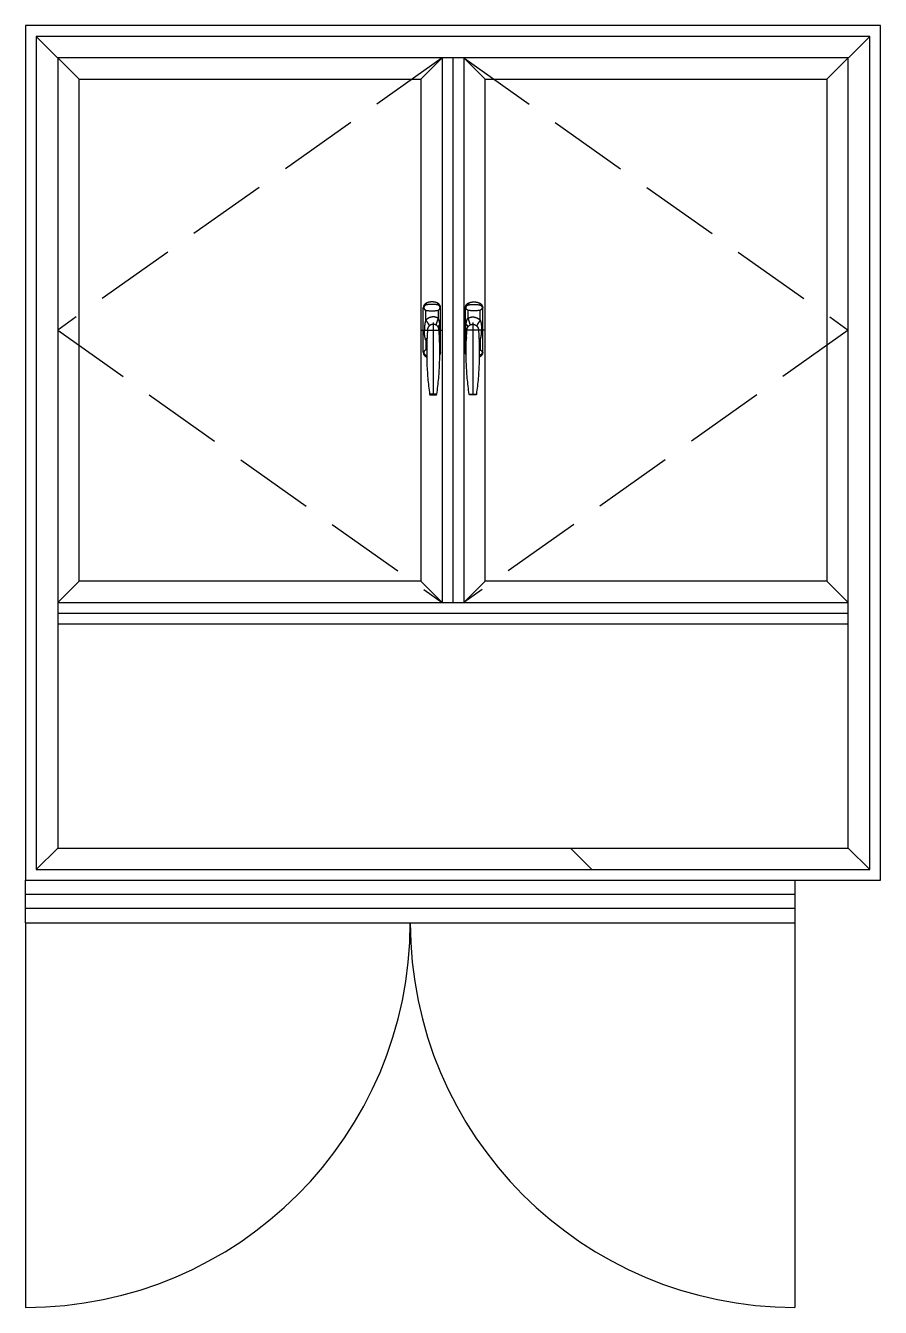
# Model space of a CAD drawing. Extents: x 70636 to 72636, y 25720 to 28720.
import ezdxf

# ---------------------------------------------------------------- set-up
doc = ezdxf.new("R2010")
doc.units = 0
doc.header["$LTSCALE"] = 25
doc.linetypes.add('DASH', pattern=[0.35, 0.25, -0.1])
for name, color, linetype in [('Sunac_Gridline_Glass', 134, 'Continuous'), ('Sunac_HardWare', 13, 'Continuous'), ('Sunac_Refline', 10, 'Continuous'), ('Sunac_Wall', 2, 'DASH')]:
    doc.layers.add(name, color=color, linetype=linetype)

# ---------------------------------------------------------------- blocks, each defined once
blk = doc.blocks.new('zs')
at = {"layer": 'Sunac_HardWare', "linetype": 'DASH', "ltscale": 100}
for p, q in [((-44.5, -52), (-44.5, 52)), ((-38.8, 23.2), (-38.8, 46.6)), ((-9.7, 46.6), (-9.7, 27.5)), ((-4, -52), (-4, 52)), ((-50, 0), (0, 0)), ((-21.2, 17.6), (-21.2, -151.5)), ((-21.2, 4.5), (-21.2, -6.9)), ((-38.8, -23.2), (-38.8, -46.6)), ((-12.8, -150.2), (-29.7, -150.2)), ((-28.2, -151.5), (-14.3, -151.5))]:
    blk.add_line(p, q, dxfattribs=at)
for centre, radius, start, end in [((-32.5, 52), 12, 117.2796, 180), ((-24.2, -0.9), 61.1, 76.5803, 103.4197), ((-24.2, 36), 30, 62.7204, 117.2796), ((-16, 52), 12, 0, 62.7204), ((-37, 52.5), 6.15, 103.4197, 256.5803), ((-24.2, 105.9), 61.1, 256.5803, 283.4197), ((-11.5, 52.5), 6.15, 283.4197, 76.5803), ((674.3, -51.1), 710.9, 175.7976, 188.0138), ((-21.2, 0), 13.5, 4.2024, 175.7976), ((-716.7, -51.1), 710.9, 351.9862, 4.2024), ((-32.5, -52), 12, 180, 242.7204), ((-37, -52.5), 6.15, 103.4197, 256.5803), ((-24.2, -105.9), 61.1, 101.671, 103.4197), ((-24.2, 0.9), 61.1, 256.5803, 258.3531), ((-11.5, -52.5), 6.15, 335.9077, 23.8655), ((-16, -52), 12, 327.1977, 0), ((-24.2, -36), 30, 242.7204, 245.8599), ((-28.2, -150), 1.5, 188.0138, 270), ((-14.3, -150), 1.5, 270, 351.9862)]:
    blk.add_arc(centre, radius, start, end, dxfattribs=at)
for points in [[(-38, 62.7), (-38, 62.5), (-38, 62.1), (-37.8, 61.6), (-37.5, 60.8), (-37.4, 60.4)], [(-37.4, 60.4), (-37.2, 59.9), (-36.7, 58.9)], [(-11.1, 60.4), (-11.3, 59.9), (-11.8, 58.9)], [(-10.5, 62.7), (-10.4, 62.5), (-10.5, 62.1), (-10.7, 61.6), (-11, 60.8), (-11.1, 60.4)], [(-44.5, 52), (-44.4, 52.2), (-44.1, 52.4), (-43.7, 52.6), (-43.1, 52.8)], [(-9.7, 27.5), (-11.7, 28.6), (-13.7, 29.4), (-15.8, 30), (-18, 30.5), (-20.1, 30.7), (-22.3, 30.7), (-24.5, 30.5), (-26.7, 30.1), (-28.9, 29.5), (-31, 28.6), (-33.1, 27.6), (-35.1, 26.3), (-37, 24.8), (-38.8, 23.2)], [(-4, 52), (-4.1, 52.2), (-4.3, 52.4), (-4.8, 52.6), (-5.4, 52.8)], [(-38.8, 23.2), (-39.4, 21.4), (-39.9, 19.5), (-40.4, 17.4), (-40.8, 15.3), (-41.1, 13.1), (-41.4, 10.8), (-41.6, 8.6), (-41.8, 6.4), (-41.9, 4.2), (-42, 2.1), (-42, 0)], [(-38.8, -23.2), (-39.4, -21.4), (-39.9, -19.5), (-40.4, -17.4), (-40.8, -15.3), (-41.1, -13.1), (-41.4, -10.8), (-41.6, -8.6), (-41.8, -6.4), (-41.9, -4.2), (-42, -2.1), (-42, 0)], [(-38.8, 23.2), (-36.9, 20.5), (-35.1, 18), (-33.5, 15.6), (-32.2, 13.4), (-31.1, 11.5), (-30.4, 9.9)], [(-9.7, 27.5), (-11, 24.3), (-12.1, 21.2), (-13.1, 18.3), (-13.8, 15.7), (-14.3, 13.5), (-14.5, 11.7)], [(-5.7, 13.8), (-6, 15.8), (-6.3, 17.7), (-6.6, 19.4), (-7, 21.1), (-7.5, 22.6), (-8, 24), (-8.5, 25.3), (-9.1, 26.4), (-9.7, 27.5)], [(-5.7, 13.8), (-7.3, 11.9), (-8.4, 10.1), (-9, 8.4), (-9.2, 6.8), (-8.9, 5.4)], [(-4.9, 0), (-4.9, 1.9), (-5, 4), (-5.1, 6.2), (-5.2, 8.6), (-5.4, 11.1), (-5.7, 13.8)], [(-4.9, 0), (-4.9, -1.9), (-5, -4), (-5.1, -6.2), (-5.2, -8.6), (-5.4, -11.1), (-5.7, -13.8)], [(-44.5, -52), (-44.4, -52.2), (-44.1, -52.4), (-43.7, -52.6), (-43.1, -52.8)], [(-37.4, -60.4), (-37.2, -59.9), (-36.7, -58.9)], [(-4, -52), (-4.1, -52.2), (-4.3, -52.4), (-4.8, -52.6), (-5.4, -52.8)], [(-38, -62.7), (-38, -62.5), (-38, -62.1), (-37.8, -61.6), (-37.5, -60.8), (-37.4, -60.4)]]:
    blk.add_spline(points, degree=3, dxfattribs=at)
for points, knots in [([(-38.8, -23.2), (-38.2, -22.3), (-37.2, -21), (-36.2, -19.6), (-35.9, -19.2)], [0, 0, 0, 0, 2.20078, 3.297346, 3.297346, 3.297346, 3.297346]), ([(-36.2, -25.6), (-36.5, -25.3), (-37.4, -24.6), (-38.2, -23.7), (-38.8, -23.2)], [18.819968, 18.819968, 18.819968, 18.819968, 19.570774, 21.20105, 21.20105, 21.20105, 21.20105]), ([(-5.7, -13.8), (-5.8, -14.5), (-5.9, -15.8), (-6.2, -17.6), (-6.5, -18.7), (-6.6, -19.2)], [0, 0, 0, 0, 1.320348, 2.58877, 3.659728, 3.659728, 3.659728, 3.659728])]:
    blk.add_open_spline(points, degree=3, knots=knots, dxfattribs=at)
blk.add_open_spline([(-5.7, -13.8), (-6.1, -13.3), (-6.5, -12.9), (-6.9, -12.4)], degree=3, dxfattribs=at)
blk = doc.blocks.new('*U5')
at = {"layer": 'Sunac_Gridline_Glass', "ltscale": 10}
for p, q in [((25, 1975), (125, 1875)), ((1875, 1875), (1975, 1975)), ((75, 650, 0), (1925, 650, 0)), ((75, 600), (1925, 600))]:
    blk.add_line(p, q, dxfattribs=at)
at = {"layer": 'Sunac_Gridline_Glass', "lineweight": -3}
for p, q in [((975, 1925, 0), (925, 1875, 0)), ((975, 1925, 0), (975, 650, 0)), ((1025, 1925, 0), (1025, 650, 0)), ((1025, 1925, 0), (1075, 1875, 0)), ((125, 700, 0), (75, 650, 0)), ((975, 650, 0), (925, 700, 0)), ((1025, 650, 0), (1075, 700, 0)), ((1875, 700, 0), (1925, 650, 0)), ((75, 75), (25, 25)), ((1275, 75), (1325, 25)), ((1925, 75), (1975, 25))]:
    blk.add_line(p, q, dxfattribs=at)
for points in [[(1975, 1975), (25, 1975), (25, 25), (1975, 25)], [(1925, 1925), (75, 1925), (75, 75), (1925, 75)]]:
    blk.add_lwpolyline(points, close=True, dxfattribs=at)
at = {"layer": 'Sunac_Gridline_Glass', "linetype": 'DASH', "ltscale": 30, "elevation": 0}
for points in [[(975, 1925), (75, 1287.5), (975, 650)], [(1025, 1925), (1925, 1287.5), (1025, 650)]]:
    blk.add_lwpolyline(points, dxfattribs=at)
at = {"layer": 'Sunac_Gridline_Glass', "lineweight": -3, "elevation": 0}
for points in [[(125, 1875), (925, 1875), (925, 700), (125, 700)], [(1075, 1875), (1875, 1875), (1875, 700), (1075, 700)]]:
    blk.add_lwpolyline(points, close=True, dxfattribs=at)
at = {"layer": 'Sunac_Refline', "ltscale": 10}
for p, q in [((1000, 1925), (1000, 650)), ((75, 625), (1925, 625))]:
    blk.add_line(p, q, dxfattribs=at)
at = {"layer": 'Sunac_Wall', "lineweight": -3, "ltscale": 500}
blk.add_lwpolyline([(2000, 2000), (0, 2000), (0, 0), (2000, 0)], close=True, dxfattribs=at)
at = {"layer": 'Sunac_HardWare'}
blk.add_blockref('zs', (975, 1287.5, 0), dxfattribs=at)
at = {"layer": 'Sunac_HardWare', "extrusion": (0, 0, -1), "zscale": -1}
blk.add_blockref('zs', (-1025, 1287.5, 0), dxfattribs=at)
blk = doc.blocks.new('*U4')
at = {"layer": 'Sunac_Gridline_Glass'}
for p, q in [((0, -100), (0, 0)), ((0, 0), (1800, 0)), ((1800, 0), (1800, -100)), ((1800, -33.3), (0, -33.3)), ((1800, -66.7), (0, -66.7)), ((0, -100), (1800, -100)), ((0, -100), (0, -1000)), ((1800, -100), (1800, -1000))]:
    blk.add_line(p, q, dxfattribs=at)
for centre, start, end in [((0, -100), 270, 360), ((1800, -100), 180, 270)]:
    blk.add_arc(centre, 900, start, end, dxfattribs=at)

msp = doc.modelspace()

# ---------------------------------------------------------------- block references
for name in ['*U5', '*U4']:
    msp.add_blockref(name, (70636.2, 26719.9, 0))

doc.saveas('drawing.dxf')
